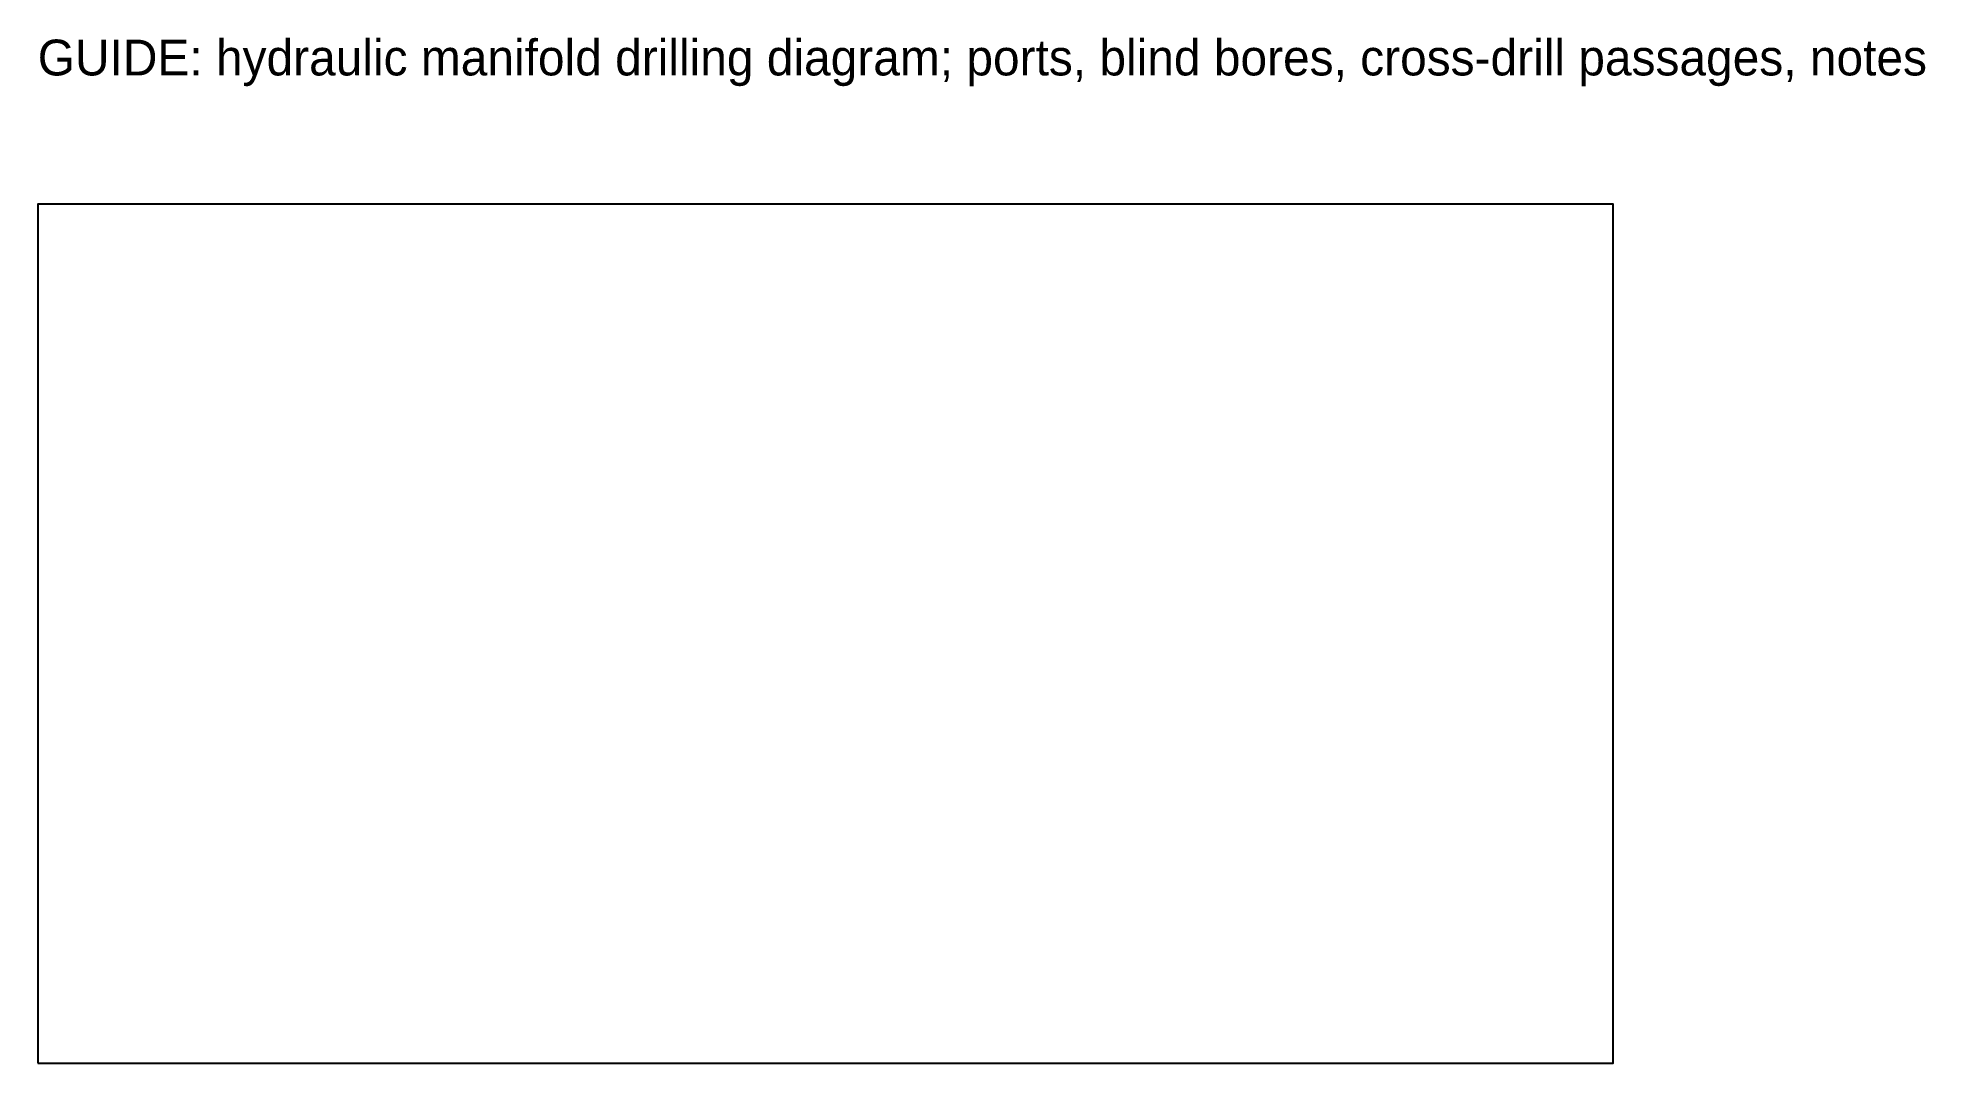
# Model space of a CAD drawing. Header units: millimetres. Extents: x 0 to 264, y 0 to 143.
import ezdxf

# ---------------------------------------------------------------- set-up
doc = ezdxf.new("R2010")
doc.units = ezdxf.units.MM
doc.layers.add('GUIDE', color=9, linetype='CONTINUOUS')

msp = doc.modelspace()

# ---------------------------------------------------------------- linework, layer by layer
at = {"layer": 'GUIDE'}
msp.add_lwpolyline([(0, 0), (220, 0), (220, 120), (0, 120)], close=True, dxfattribs=at)

# ---------------------------------------------------------------- texts
msp.add_text('GUIDE: hydraulic manifold drilling diagram; ports, blind bores, cross-drill passages, notes', height=5, dxfattribs=at).set_placement((0, 138))

doc.saveas('drawing.dxf')
